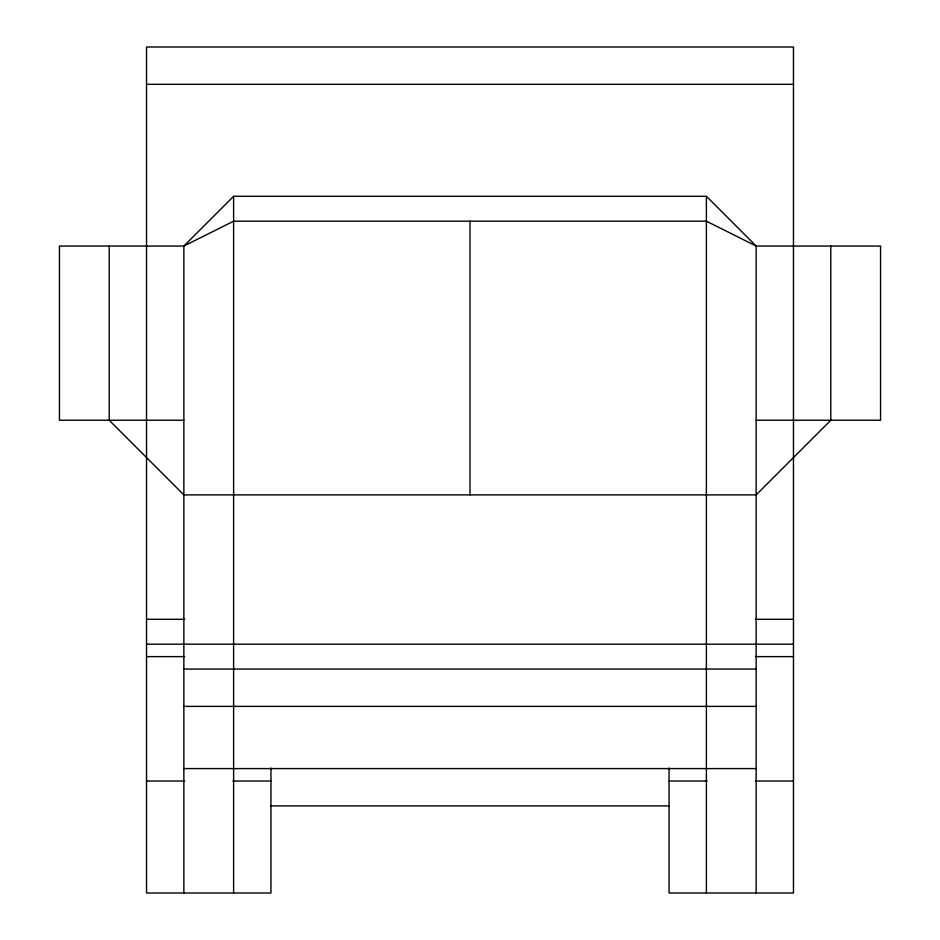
<?xml version="1.0" encoding="UTF-8"?>
<svg xmlns="http://www.w3.org/2000/svg" width="940" height="940" viewBox="0 0 940 940"><rect width="100%" height="100%" fill="white"/><g stroke="black" fill="none" stroke-linecap="round" stroke-linejoin="round"><path stroke-width="1.41" d="M756.148 893L756.148 246.057L706.386 196.296L233.613 196.296L183.852 246.057L183.852 893M146.534 84.318L793.466 84.318M183.852 420.239L59.443 420.239L59.443 246.057L183.852 246.057L233.613 221.182L706.386 221.182L756.148 246.057L880.557 246.057L880.557 420.239L756.148 420.239M146.534 619.295L184.675 619.295M755.325 619.295L793.466 619.295M146.534 644.182L793.466 644.182M146.534 656.614L184.581 656.614M755.419 656.614L793.466 656.614M183.852 669.057L756.148 669.057M183.852 706.386L756.148 706.386M183.852 768.591L756.148 768.591M146.534 781.034L184.581 781.034M232.885 781.034L270.943 781.034M669.057 781.034L707.115 781.034M755.419 781.034L793.466 781.034M270.943 805.909L669.057 805.909M830.795 246.057L830.795 420.239L756.148 494.887L183.852 494.887L109.204 420.239L109.204 246.057M706.386 196.296L706.386 893M669.057 768.015L669.057 893L793.466 893L793.466 47L146.534 47L146.534 893L270.943 893L270.943 768.015M470 221.182L470 494.887M233.613 196.296L233.613 893"/></g></svg>
